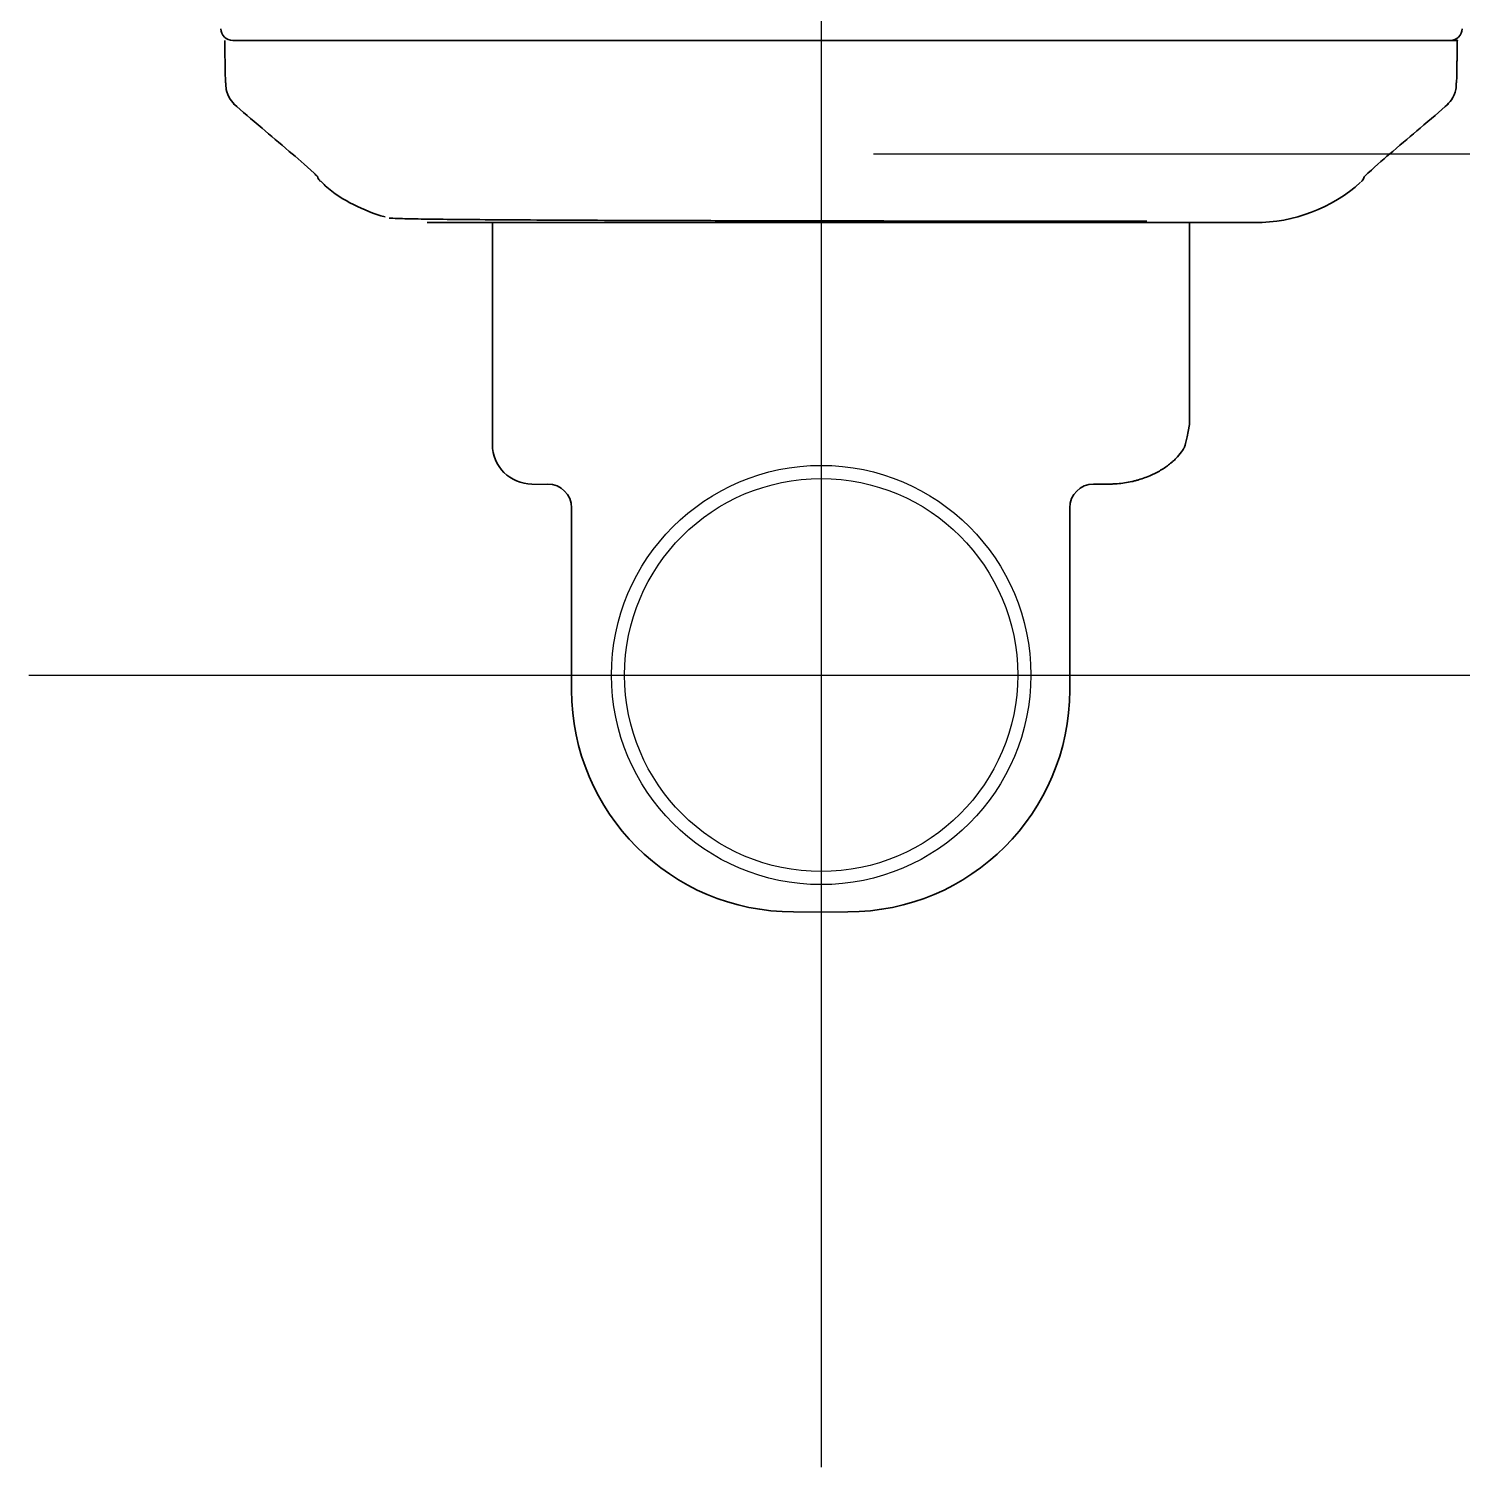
# Model space of a CAD drawing. Header units: inches. Extents: x 786 to 5593, y 691 to 5024.
# Drawn here: x 3433.9 to 3524.3, y 3760.3 to 3851.1 of the extents above; entities that cross this region are included whole.
import ezdxf

# ---------------------------------------------------------------- set-up
doc = ezdxf.new("R2010")
doc.units = ezdxf.units.IN
doc.layers.add('1', color=7, linetype='Continuous', true_color=0xffffff)

msp = doc.modelspace()

# ---------------------------------------------------------------- linework, layer by layer
at = {"color": 6}
for p, q in [((3483.853, 3860.325), (3483.853, 3760.325)), ((3433.853, 3810.325), (3533.853, 3810.325))]:
    msp.add_line(p, q, dxfattribs=at)
at = {"color": 4}
msp.add_line((3487.165, 3843.226), (3587.165, 3843.226), dxfattribs=at)
at = {"color": 0}
msp.add_line((3465.607, 3822.376), (3466.607, 3822.376), dxfattribs=at)
msp.add_line((3482.107, 3795.376), (3485.538, 3795.376))
for radius in [13.231, 12.403]:
    msp.add_circle((3483.853, 3810.325), radius)
at = {"layer": '1', "color": 7, "linetype": 'Continuous', "lineweight": 35}
for p, q in [((3495.908, 3850.376), (3446.723, 3850.376)), ((3518.357, 3850.376), (3495.908, 3850.376)), ((3446.263, 3847.7), (3446.262, 3847.704)), ((3523.952, 3847.7), (3523.953, 3847.704)), ((3446.942, 3846.232), (3446.941, 3846.232)), ((3523.273, 3846.232), (3523.274, 3846.232)), ((3463.107, 3838.876), (3463.107, 3824.876)), ((3463.107, 3824.876), (3463.107, 3838.876)), ((3488.83, 3838.979), (3488.829, 3838.876)), ((3489.33, 3838.978), (3489.329, 3838.876)), ((3489.828, 3838.876), (3489.829, 3838.978)), ((3491.918, 3838.975), (3491.919, 3838.876)), ((3492.418, 3838.876), (3492.417, 3838.975)), ((3492.917, 3838.876), (3492.916, 3838.974)), ((3507.107, 3826.135), (3507.107, 3838.876)), ((3507.107, 3838.876), (3507.107, 3826.135)), ((3507.107, 3826.246), (3507.106, 3826.33)), ((3501.037, 3822.376), (3502.038, 3822.376)), ((3468.107, 3820.876), (3468.107, 3809.376)), ((3468.107, 3809.376), (3468.107, 3820.876)), ((3499.538, 3809.376), (3499.538, 3820.876))]:
    msp.add_line(p, q, dxfattribs=at)
for centre, radius, start, end in [((3446.723, 3851.126), 0.75, 181, 270), ((3523.556, 3851.126), 0.75, 270, 359), ((3465.607, 3824.876), 2.5, 180, 270), ((3466.607, 3820.876), 1.5, 0, 90), ((3501.038, 3820.876), 1.5, 90, 180), ((3482.107, 3809.376), 14, 180, 270), ((3482.107, 3809.376), 14, 180, 270), ((3485.538, 3809.376), 14, 270, 0)]:
    msp.add_arc(centre, radius, start, end, dxfattribs=at)
msp.add_ellipse((3511.231, 3848.876), major_axis=(0, 10), ratio=0.999998, start_param=3.14138, end_param=3.87132, dxfattribs=at)
for points in [[(3446.216, 3850.376), (3446.263, 3847.698)], [(3523.952, 3847.698), (3523.999, 3850.376)]]:
    msp.add_open_spline(points, degree=1, dxfattribs=at)
for points, knots in [([(3524.031, 3850.376), (3524.049, 3850.376), (3523.282, 3850.376), (3520.174, 3850.376), (3517.314, 3850.376)], [0, 0, 0, 0, 0.349223, 1, 1, 1, 1]), ([(3446.297, 3847.701), (3446.285, 3847.558), (3446.295, 3847.197), (3446.527, 3846.693), (3446.803, 3846.341), (3446.949, 3846.23), (3446.975, 3846.212)], [0, 0, 0, 0, 0.236229, 0.616362, 0.935534, 1, 1, 1, 1]), ([(3523.245, 3846.214), (3523.392, 3846.333), (3523.658, 3846.634), (3523.921, 3847.183), (3523.93, 3847.559), (3523.918, 3847.701)], [0, 0, 0, 0, 0.349413, 0.763284, 1, 1, 1, 1]), ([(3446.775, 3846.379), (3447.31, 3845.916), (3448.389, 3844.988), (3450.129, 3843.517), (3451.343, 3842.472), (3452.015, 3841.846), (3452.096, 3841.77)], [0, 0, 0, 0, 0.396386, 0.715268, 0.965955, 1, 1, 1, 1]), ([(3518.079, 3841.733), (3518.174, 3841.822), (3518.859, 3842.461), (3520.087, 3843.518), (3521.826, 3844.987), (3522.905, 3845.916), (3523.44, 3846.379)], [0, 0, 0, 0, 0.03946, 0.288739, 0.605832, 1, 1, 1, 1]), ([(3452.087, 3841.778), (3452.087, 3841.776), (3452.093, 3841.735), (3452.117, 3841.658), (3452.179, 3841.557), (3452.236, 3841.496), (3452.264, 3841.47)], [0, 0, 0, 0, 0.015221, 0.376363, 0.720438, 1, 1, 1, 1]), ([(3452.291, 3841.491), (3452.379, 3841.394), (3452.964, 3840.782), (3454.332, 3839.963), (3455.639, 3839.426), (3456.336, 3839.233)], [0, 0, 0, 0, 0.084001, 0.54377, 1, 1, 1, 1]), ([(3518.127, 3841.78), (3518.123, 3841.752), (3518.117, 3841.725), (3518.078, 3841.612), (3518.02, 3841.531), (3517.934, 3841.455)], [0, 0, 0, 0, 0.237868, 0.237868, 1, 1, 1, 1]), ([(3456.6, 3839.167), (3456.692, 3839.156), (3457.084, 3839.135), (3458.335, 3839.107), (3460.191, 3839.083), (3462.594, 3839.062), (3465.479, 3839.043), (3468.8, 3839.027), (3472.517, 3839.013), (3476.596, 3839.002), (3481.006, 3838.992), (3485.706, 3838.983), (3490.598, 3838.977), (3495.542, 3838.971), (3500.193, 3838.967), (3503.222, 3838.965), (3504.395, 3838.965), (3504.399, 3838.965)], [0, 0, 0, 0, 0.063042, 0.126786, 0.191625, 0.257913, 0.325761, 0.395108, 0.465802, 0.537641, 0.610438, 0.684265, 0.759713, 0.837433, 0.91752, 0.999693, 1, 1, 1, 1]), ([(3509.205, 3838.876), (3508.716, 3838.876), (3507.587, 3838.876), (3505.415, 3838.876), (3502.846, 3838.876), (3499.952, 3838.876), (3496.833, 3838.876), (3493.538, 3838.876), (3490.187, 3838.876), (3486.948, 3838.876), (3483.843, 3838.876), (3480.775, 3838.876), (3477.659, 3838.876), (3474.469, 3838.876), (3471.284, 3838.876), (3468.279, 3838.876), (3465.635, 3838.876), (3463.456, 3838.876), (3461.739, 3838.876), (3460.437, 3838.876), (3459.513, 3838.876), (3459.034, 3838.876), (3458.97, 3838.876), (3458.989, 3838.876)], [0, 0, 0, 0, 0.048227, 0.096454, 0.14468, 0.192907, 0.241134, 0.289361, 0.337587, 0.385814, 0.434041, 0.482268, 0.530495, 0.578721, 0.626948, 0.675175, 0.723402, 0.771628, 0.819855, 0.868082, 0.916309, 0.964536, 1, 1, 1, 1]), ([(3469.232, 3838.876), (3469.82, 3838.876), (3470.422, 3838.876), (3471.655, 3838.876), (3472.285, 3838.876), (3473.574, 3838.876), (3474.232, 3838.876), (3474.989, 3838.876), (3475.074, 3838.876), (3475.243, 3838.876), (3475.328, 3838.876), (3475.583, 3838.876), (3475.753, 3838.876), (3476.264, 3838.876), (3476.606, 3838.876), (3477.634, 3838.876), (3478.322, 3838.876), (3479.706, 3838.876), (3480.401, 3838.876), (3481.797, 3838.876), (3482.499, 3838.876), (3483.38, 3838.876), (3483.644, 3838.876), (3483.91, 3838.876), (3484.086, 3838.876), (3484.175, 3838.876), (3484.617, 3838.876), (3484.969, 3838.876), (3486.018, 3838.876), (3486.71, 3838.876), (3488.079, 3838.876), (3488.757, 3838.876), (3490.1, 3838.876), (3490.765, 3838.876), (3491.506, 3838.876), (3491.588, 3838.876), (3491.752, 3838.876), (3491.997, 3838.876), (3492.24, 3838.876), (3492.725, 3838.876), (3493.045, 3838.876), (3493.995, 3838.876), (3494.616, 3838.876), (3495.836, 3838.876), (3496.435, 3838.876), (3497.611, 3838.876), (3498.188, 3838.876), (3499.038, 3838.876), (3499.319, 3838.876), (3499.666, 3838.876), (3499.735, 3838.876), (3499.873, 3838.876), (3499.942, 3838.876), (3500.148, 3838.876), (3500.285, 3838.876), (3500.962, 3838.876), (3501.487, 3838.876), (3502.506, 3838.876), (3503.001, 3838.876), (3503.957, 3838.876), (3504.42, 3838.876), (3505.312, 3838.876), (3505.742, 3838.876), (3506.566, 3838.876), (3506.961, 3838.876), (3507.429, 3838.876), (3507.522, 3838.876), (3507.659, 3838.876), (3507.704, 3838.876), (3507.794, 3838.876), (3508.017, 3838.876), (3508.23, 3838.876), (3508.723, 3838.876), (3509.027, 3838.876), (3509.581, 3838.876), (3509.831, 3838.876), (3510.275, 3838.876), (3510.469, 3838.876), (3510.651, 3838.876), (3510.671, 3838.876), (3510.71, 3838.876), (3510.729, 3838.876), (3510.784, 3838.876), (3510.887, 3838.876), (3510.972, 3838.876), (3511.117, 3838.876), (3511.18, 3838.876), (3511.224, 3838.876), (3511.231, 3838.876), (3511.231, 3838.876)], [0, 0, 0, 0, 0.036437, 0.036437, 0.072873, 0.072873, 0.10931, 0.10931, 0.113865, 0.113865, 0.118419, 0.118419, 0.127528, 0.127528, 0.145747, 0.145747, 0.182183, 0.182183, 0.21862, 0.21862, 0.255056, 0.255056, 0.264166, 0.26872, 0.26872, 0.273275, 0.273275, 0.291493, 0.291493, 0.32793, 0.32793, 0.364366, 0.364366, 0.400803, 0.400803, 0.405358, 0.405358, 0.409912, 0.419021, 0.419021, 0.43724, 0.43724, 0.473676, 0.473676, 0.510113, 0.510113, 0.54655, 0.54655, 0.564768, 0.564768, 0.569323, 0.569323, 0.573877, 0.573877, 0.582986, 0.582986, 0.619423, 0.619423, 0.65586, 0.65586, 0.692296, 0.692296, 0.728733, 0.728733, 0.765169, 0.765169, 0.774279, 0.774279, 0.778833, 0.778833, 0.783388, 0.801606, 0.801606, 0.838043, 0.838043, 0.874479, 0.874479, 0.910916, 0.910916, 0.915471, 0.915471, 0.920025, 0.920025, 0.929134, 0.947353, 0.947353, 0.983789, 0.983789, 1, 1, 1, 1]), ([(3510.9, 3838.876), (3510.945, 3838.876), (3510.985, 3838.876), (3511.117, 3838.876), (3511.18, 3838.876), (3511.241, 3838.876), (3511.238, 3838.876), (3511.167, 3838.876), (3511.098, 3838.876), (3510.981, 3838.876), (3510.968, 3838.876), (3510.94, 3838.876), (3510.925, 3838.876), (3510.88, 3838.876), (3510.848, 3838.876), (3510.746, 3838.876), (3510.67, 3838.876), (3510.418, 3838.876), (3510.219, 3838.876), (3509.759, 3838.876), (3509.498, 3838.876), (3509.205, 3838.876)], [0, 0, 0, 0, 0.057806, 0.057806, 0.214838, 0.214838, 0.371871, 0.371871, 0.528903, 0.528903, 0.548532, 0.548532, 0.568161, 0.568161, 0.607419, 0.607419, 0.685935, 0.685935, 0.842968, 0.842968, 1, 1, 1, 1]), ([(3502.038, 3822.376), (3502.122, 3822.376), (3502.205, 3822.378), (3502.37, 3822.385), (3502.451, 3822.389), (3502.692, 3822.409), (3502.85, 3822.427), (3503.158, 3822.474), (3503.309, 3822.502), (3503.494, 3822.543), (3503.53, 3822.552), (3503.603, 3822.569), (3503.64, 3822.578), (3503.748, 3822.606), (3503.819, 3822.626), (3504.029, 3822.688), (3504.164, 3822.733), (3504.427, 3822.83), (3504.554, 3822.882), (3504.738, 3822.964), (3504.798, 3822.992), (3504.916, 3823.049), (3505.089, 3823.137), (3505.25, 3823.23), (3505.558, 3823.42), (3505.742, 3823.553), (3505.928, 3823.706), (3505.948, 3823.724), (3505.989, 3823.758), (3506.008, 3823.775), (3506.067, 3823.827), (3506.179, 3823.93), (3506.279, 3824.033), (3506.465, 3824.237), (3506.569, 3824.371), (3506.677, 3824.534), (3506.697, 3824.566), (3506.736, 3824.63), (3506.754, 3824.662), (3506.806, 3824.756), (3506.835, 3824.817), (3507.107, 3826.135)], [0, 0, 0, 0, 0.03125, 0.03125, 0.0625, 0.0625, 0.125, 0.125, 0.1875, 0.1875, 0.203125, 0.203125, 0.21875, 0.21875, 0.25, 0.25, 0.3125, 0.3125, 0.375, 0.375, 0.40625, 0.40625, 0.4375, 0.5, 0.5, 0.625, 0.625, 0.640625, 0.640625, 0.65625, 0.65625, 0.6875, 0.75, 0.75, 0.875, 0.875, 0.90625, 0.90625, 0.9375, 0.9375, 1, 1, 1, 1])]:
    msp.add_open_spline(points, degree=3, knots=knots, dxfattribs=at)

doc.saveas('drawing.dxf')
